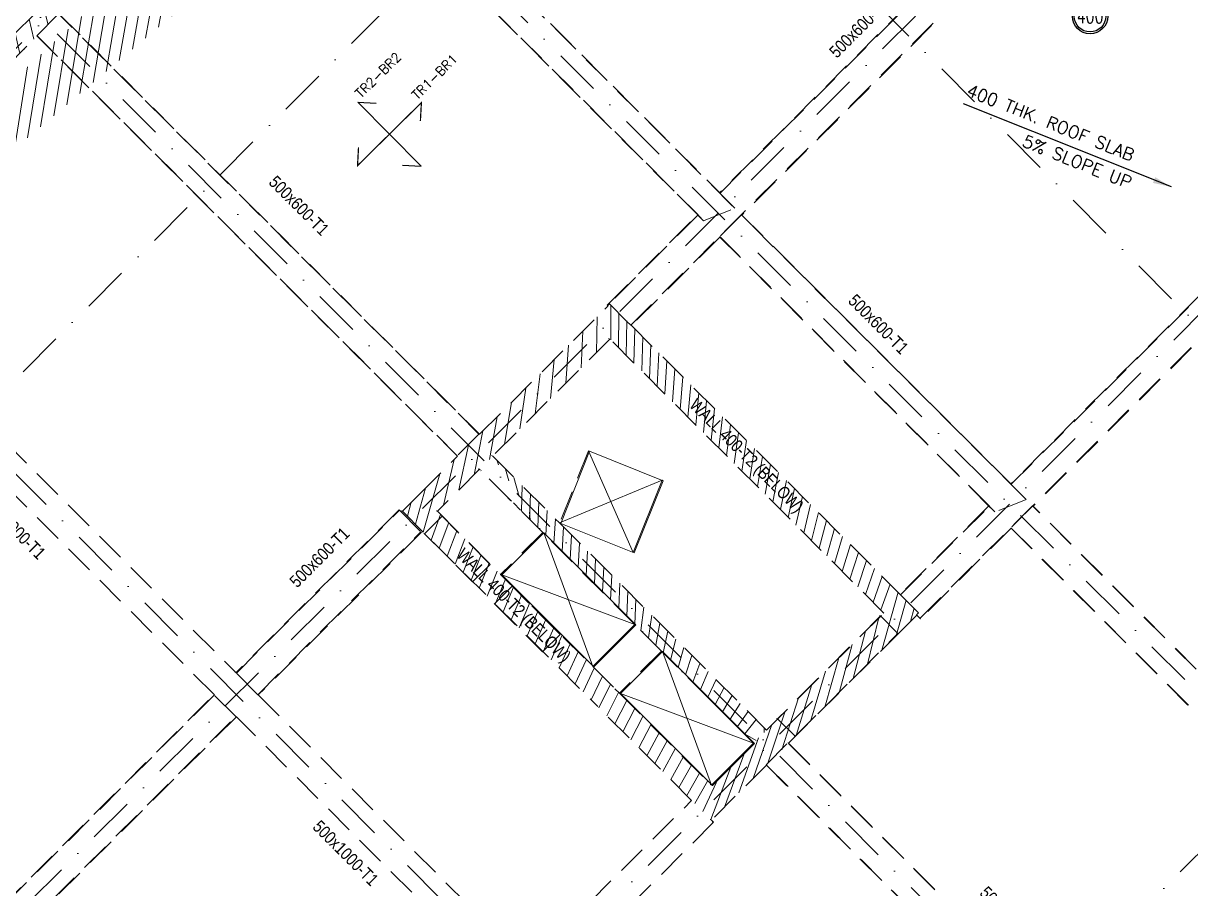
# Model space of a CAD drawing. Extents: x 660761725 to 1323371458, y 2734871439 to 5470067957.
# Drawn here: x 662029744 to 662048593, y 2735028254 to 2735042231 of the extents above; entities that cross this region are included whole.
import ezdxf
from ezdxf.enums import TextEntityAlignment as Align

# ---------------------------------------------------------------- set-up
doc = ezdxf.new("R2010")
doc.units = 0
for name, pattern in [('AXES', [1.95, 1.2, -0.25, 0.25, -0.25]), ('Hidden', [714.375, 476.25, -238.125]), ('sbp_axis_short', [10, 5, -2.5, 0, -2.5])]:
    doc.linetypes.add(name, pattern=pattern)
doc.layers.add('A-DETL', color=5, linetype='Continuous', lineweight=9, true_color=0x0000ff)
for name, color, linetype, lineweight in [('A-FLOR-PATT', 7, 'Continuous', 15), ('A-ROOF', 7, 'Continuous', 15), ('A-WALL', 7, 'Continuous', 15), ('A-WALL-IDEN', 7, 'Continuous', 9), ('I-WALL', 7, 'Continuous', 15), ('S-ARROW', 8, 'Continuous', 13), ('S-BEAM-IDEN', 2, 'Continuous', 9), ('S-GRID', 7, 'Continuous', 9)]:
    doc.layers.add(name, color=color, linetype=linetype, lineweight=lineweight)
for name, color, linetype in [('S-AXIS', 20, 'AXES'), ('S-HATCH', 9, 'Continuous'), ('S-IDEN', 221, 'Continuous'), ('S-LEVEL', 3, 'Continuous'), ('S-TXT', 3, 'Continuous')]:
    doc.layers.add(name, color=color, linetype=linetype)
doc.styles.add('08437-0000-2-020-000R-0511-00$0$ROMANS', font='ROMANS.shx', dxfattribs={"width": 0.75})
doc.styles.add('Arial Narrow_1', font='ARIALN.TTF', dxfattribs={"height": 200})
doc.styles.add('ROMANS', font='romans.shx')
doc.dimstyles.new('S-DIMI-20', dxfattribs={"dimscale": 20, "dimtxt": 2, "dimasz": 1.5, "dimexe": 1, "dimexo": 1, "dimgap": 1, "dimtad": 1, "dimdec": 0, "dimzin": 12, "dimdsep": 46, "dimtxsty": 'ROMANS', "dimblk": 'ARCHTICK', "dimcen": 0.09, "dimdle": 1, "dimclrd": 8, "dimclre": 8, "dimclrt": 4, "dimadec": 0, "dimazin": 3, "dimtfac": 1, "dimtdec": 0, "dimtix": 1, "dimtmove": 1, "dimatfit": 3, "dimtolj": 1, "dimtzin": 0, "dimarcsym": 0})

# ---------------------------------------------------------------- blocks, each defined once
blk = doc.blocks.new('I am… All Range.')
at = {"layer": 'S-GRID', "color": 8, "linetype": 'sbp_axis_short', "lineweight": 13, "ltscale": 150}
for p, q in [((662613679.2, 2734523360.2), (662679782.7, 2734589463.8)), ((662618010.2, 2734519029.2), (662684113.8, 2734585132.8)), ((662622712.4, 2734514327), (662688816, 2734580430.5)), ((662627061.2, 2734509978.3), (662693164.7, 2734576081.8)), ((662611010, 2734526029.4), (662646494.6, 2734561514.1)), ((662625330.4, 2734550528.7), (662653950, 2734521909.1)), ((662622360.6, 2734547558.8), (662650980.3, 2734518939.1)), ((662618471.5, 2734543669.7), (662647091.4, 2734515049.8)), ((662614582.4, 2734539780.6), (662643202.3, 2734511160.8))]:
    blk.add_line(p, q, dxfattribs=at)
blk = doc.blocks.new('*U89')
at = {"layer": 'S-IDEN', "color": 8}
for radius in [3.8, 3.4]:
    blk.add_circle((0, 0), radius, dxfattribs=at)
at = {"layer": 'S-IDEN', "color": 4, "style": '08437-0000-2-020-000R-0511-00$0$ROMANS', "width": 0.75, "flags": 8}
blk.add_attdef('100', text='', height=3, dxfattribs=at).set_placement((0, 0), align=Align.MIDDLE_CENTER)
blk = doc.blocks.new('_ARCHTICK')
at = {"color": 0, "linetype": 'ByBlock', "const_width": 0.15}
blk.add_lwpolyline([(-0.5, -0.5), (0.5, 0.5)], dxfattribs=at)
blk = doc.blocks.new('I am… Atomic.')
at = {"layer": 'A-FLOR-PATT', "transparency": 33554600}
h = blk.add_hatch(dxfattribs=at)
h.set_pattern_fill('ANSI31', color=8, scale=50, angle=30, style=0)
edge = h.paths.add_edge_path()
edge.add_line((662389968, 2734579123), (662390008, 2734579503))
edge.add_line((662342115, 2734544593), (662390008, 2734579503))
edge.add_line((662363196, 2734559608), (662389968, 2734579123))
edge.add_line((662362418, 2734559041), (662363720, 2734559990))
edge.add_line((662346720, 2734547599), (662362784, 2734559308))
edge.add_line((662345822, 2734546943), (662347578, 2734548224))
edge.add_line((662342293, 2734544371), (662346307, 2734547298))
edge.add_line((662325865, 2734528371), (662342115, 2734544593))
edge.add_line((662340491, 2734542572), (662342150, 2734544229))
edge.add_line((662339422, 2734541505), (662341320, 2734543400))
edge.add_line((662336598, 2734538686), (662340137, 2734542219))
edge.add_line((662332706, 2734534801), (662336244, 2734538332))
edge.add_line((662332253, 2734534348), (662332783, 2734534877))
edge.add_line((662326312, 2734528418), (662332352, 2734534447))
edge.add_line((662325865, 2734528371), (662326312, 2734528418))
h = blk.add_hatch(dxfattribs=at)
h.set_pattern_fill('ANSI31', color=8, scale=50, angle=30, style=0)
edge = h.paths.add_edge_path()
edge.add_line((662389968, 2734579123), (662390008, 2734579503))
edge.add_line((662390179, 2734578973), (662393574, 2734576559))
edge.add_line((662390390, 2734578823), (662389968, 2734579123))
edge.add_line((662401600, 2734571260), (662390008, 2734579503))
edge.add_line((662401045, 2734570742), (662400997, 2734571281))
edge.add_line((662400997, 2734571281), (662391834, 2734577796))
edge.add_line((662401632, 2734570910), (662401600, 2734571260))
edge.add_line((662398386, 2734568087), (662401045, 2734570742))
edge.add_line((662378066, 2734545768), (662383150, 2734551353))
edge.add_line((662383150, 2734551353), (662388235, 2734556938))
edge.add_line((662388235, 2734556938), (662393319, 2734562522))
edge.add_line((662393319, 2734562522), (662398404, 2734568107))
edge.add_line((662377177, 2734544792), (662378390, 2734546124))
edge.add_line((662345220, 2734509691), (662350638, 2734515642))
edge.add_line((662350638, 2734515642), (662356056, 2734521594))
edge.add_line((662356056, 2734521594), (662361474, 2734527545))
edge.add_line((662361474, 2734527545), (662366893, 2734533496))
edge.add_line((662366893, 2734533496), (662372311, 2734539447))
edge.add_line((662372311, 2734539447), (662377729, 2734545399))
edge.add_line((662345268, 2734509156), (662400082, 2734569363))
edge.add_line((662401419, 2734570691), (662400941, 2734570214))
edge.add_line((662400082, 2734569363), (662401632, 2734570910))
h = blk.add_hatch(dxfattribs=at)
h.set_pattern_fill('ANSI31', color=8, scale=50, angle=30, style=0)
edge = h.paths.add_edge_path()
edge.add_line((662345468, 2734510143), (662345661, 2734509589))
edge.add_line((662345220, 2734509691), (662350638, 2734515642))
edge.add_line((662350638, 2734515642), (662356056, 2734521594))
edge.add_line((662356056, 2734521594), (662361474, 2734527545))
edge.add_line((662361474, 2734527545), (662366893, 2734533496))
edge.add_line((662366893, 2734533496), (662372311, 2734539447))
edge.add_line((662372311, 2734539447), (662377729, 2734545399))
edge.add_line((662345268, 2734509156), (662400082, 2734569363))
h = blk.add_hatch(dxfattribs=at)
h.set_pattern_fill('ANSI31', color=8, scale=50, angle=30, style=0)
h.paths.add_polyline_path([(662350482, 2734529011), (662347130, 2734525665), (662342140, 2734530655), (662345492, 2734534001)])
h.paths.add_polyline_path([(662342706, 2734530654), (662345492, 2734533435), (662349912, 2734529015), (662347129, 2734526232)], flags=16)
h = blk.add_hatch(dxfattribs=at)
h.set_pattern_fill('ANSI31', color=8, scale=50, angle=30, style=0)
edge = h.paths.add_edge_path()
edge.add_line((662348022, 2734527121), (662347810, 2734526909))
edge.add_line((662344678, 2734530465), (662348022, 2734527121))
edge.add_line((662346323, 2734528395), (662345893, 2734528826))
edge.add_line((662344406, 2734530312), (662343386, 2734531333))
edge.add_line((662343598, 2734531545), (662344678, 2734530465))
edge.add_line((662346341, 2734528388), (662347828, 2734526902))
edge.add_line((662345893, 2734528826), (662344406, 2734530312))
h = blk.add_hatch(dxfattribs=at)
h.set_pattern_fill('ANSI31', color=8, scale=50, angle=30, style=0)
edge = h.paths.add_edge_path()
edge.add_line((662326312, 2734528418), (662333103, 2734521695))
edge.add_line((662325865, 2734528371), (662344964, 2734509463))
edge.add_line((662336968, 2734517868), (662339134, 2734515724))
edge.add_line((662332502, 2734522290), (662334516, 2734520296))
edge.add_line((662333458, 2734521343), (662337829, 2734517017))
edge.add_line((662338184, 2734516664), (662344781, 2734510134))
edge.add_line((662344781, 2734510134), (662344830, 2734510084))
edge.add_line((662344830, 2734510084), (662344878, 2734510035))
edge.add_line((662344878, 2734510035), (662344927, 2734509986))
edge.add_line((662344927, 2734509986), (662344976, 2734509937))
edge.add_line((662344976, 2734509937), (662345025, 2734509888))
edge.add_line((662345025, 2734509888), (662345073, 2734509839))
edge.add_line((662345073, 2734509839), (662345122, 2734509790))
edge.add_line((662345122, 2734509790), (662345171, 2734509740))
edge.add_line((662345171, 2734509740), (662345220, 2734509691))
edge.add_line((662344964, 2734509463), (662345268, 2734509156))
edge.add_line((662345268, 2734509156), (662345220, 2734509691))
edge = h.paths.add_edge_path()
edge.add_line((662345220, 2734509691), (662345513, 2734510014))
edge.add_line((662345468, 2734510143), (662345661, 2734509589))
edge.add_line((662345268, 2734509156), (662345661, 2734509589))
edge = h.paths.add_edge_path()
edge.add_line((662325865, 2734528371), (662326390, 2734528894))
edge.add_line((662326390, 2734528894), (662326589, 2734528694))
edge.add_line((662326589, 2734528694), (662326314, 2734528416))
at = {"layer": 'A-DETL', "color": 8, "linetype": 'Hidden', "lineweight": 9}
for p, q in [((662347467, 2734535590), (662340482, 2734542576)), ((662340491, 2734542572), (662347270, 2734535793)), ((662340128, 2734542222), (662346962, 2734535388)), ((662346916, 2734535440), (662340137, 2734542219)), ((662352851, 2734541382), (662347261, 2734535797)), ((662347270, 2734535793), (662352859, 2734541378)), ((662345828, 2734533659), (662353293, 2734541118)), ((662353213, 2734541024), (662347624, 2734535439)), ((662336235, 2734538336), (662336588, 2734538689)), ((662343376, 2734531902), (662336588, 2734538689)), ((662336598, 2734538686), (662343385, 2734531898)), ((662332706, 2734534801), (662336244, 2734538332)), ((662336244, 2734538332), (662336235, 2734538336)), ((662336235, 2734538336), (662343023, 2734531548)), ((662343031, 2734531545), (662336244, 2734538332)), ((662357553, 2734536679), (662351963, 2734531094)), ((662351972, 2734531091), (662357562, 2734536676)), ((662350498, 2734528924), (662357994, 2734536413)), ((662357915, 2734536322), (662352326, 2734530737)), ((662347261, 2734535797), (662347270, 2734535793)), ((662347508, 2734535549), (662347261, 2734535797)), ((662347003, 2734535347), (662347508, 2734535549)), ((662345445, 2734533982), (662346907, 2734535443)), ((662346916, 2734535440), (662345450, 2734533976)), ((662346907, 2734535443), (662347003, 2734535347)), ((662346907, 2734535443), (662346916, 2734535440)), ((662347614, 2734535443), (662347261, 2734535089)), ((662352170, 2734530887), (662347614, 2734535443)), ((662347624, 2734535439), (662347614, 2734535443)), ((662347624, 2734535439), (662351972, 2734531091)), ((662347270, 2734535086), (662345838, 2734533655)), ((662347261, 2734535089), (662351665, 2734530685)), ((662347261, 2734535089), (662347270, 2734535086)), ((662351618, 2734530737), (662347270, 2734535086)), ((662332706, 2734534801), (662339459, 2734528041)), ((662339106, 2734527688), (662332352, 2734534447)), ((662343385, 2734531898), (662345458, 2734533968)), ((662345450, 2734533976), (662345445, 2734533982)), ((662345458, 2734533968), (662345450, 2734533976)), ((662345453, 2734533973), (662345483, 2734534004)), ((662345458, 2734533968), (662345453, 2734533973)), ((662345483, 2734534004), (662345471, 2734534009)), ((662345483, 2734534004), (662345765, 2734533721)), ((662345828, 2734533659), (662345765, 2734533721)), ((662345838, 2734533655), (662345828, 2734533659)), ((662345838, 2734533655), (662350186, 2734529306)), ((662345492, 2734533435), (662343598, 2734531545)), ((662345492, 2734533435), (662345471, 2734533443)), ((662349915, 2734529011), (662345492, 2734533435)), ((662343376, 2734531902), (662343023, 2734531548)), ((662343385, 2734531898), (662343376, 2734531902)), ((662342423, 2734530937), (662343031, 2734531545)), ((662343023, 2734531548), (662343031, 2734531545)), ((662343577, 2734531553), (662343598, 2734531545)), ((662343598, 2734531545), (662344678, 2734530465)), ((662345146, 2734531632), (662344678, 2734530465)), ((662345164, 2734531625), (662345146, 2734531632)), ((662345164, 2734531625), (662345161, 2734531626)), ((662343386, 2734531333), (662342706, 2734530654)), ((662343386, 2734531333), (662343365, 2734531341)), ((662344406, 2734530312), (662343386, 2734531333)), ((662351972, 2734531091), (662351963, 2734531094)), ((662351963, 2734531094), (662352211, 2734530846)), ((662342423, 2734530937), (662342140, 2734530655)), ((662352211, 2734530846), (662351707, 2734530644)), ((662342087, 2734530677), (662339453, 2734528047)), ((662339459, 2734528041), (662342093, 2734530671)), ((662342087, 2734530677), (662342093, 2734530671)), ((662342093, 2734530671), (662342447, 2734530316)), ((662342140, 2734530655), (662342119, 2734530663)), ((662342140, 2734530655), (662345290, 2734527505)), ((662342498, 2734530291), (662342781, 2734530573)), ((662342706, 2734530654), (662342685, 2734530663)), ((662342706, 2734530654), (662343727, 2734529634)), ((662342781, 2734530573), (662342770, 2734530578)), ((662343558, 2734529796), (662342781, 2734530573)), ((662351610, 2734530741), (662350177, 2734529310)), ((662350186, 2734529306), (662351618, 2734530737)), ((662351707, 2734530644), (662351610, 2734530741)), ((662351610, 2734530741), (662351618, 2734530737)), ((662352317, 2734530741), (662351963, 2734530387)), ((662352326, 2734530737), (662352317, 2734530741)), ((662358491, 2734524566), (662352317, 2734530741)), ((662358494, 2734524569), (662352326, 2734530737)), ((662344678, 2734530465), (662344696, 2734530458)), ((662344678, 2734530465), (662348022, 2734527121)), ((662344693, 2734530459), (662344696, 2734530458)), ((662351972, 2734530384), (662350504, 2734528917)), ((662351963, 2734530387), (662351972, 2734530384)), ((662351963, 2734530387), (662358138, 2734524213)), ((662351972, 2734530384), (662358140, 2734524215)), ((662339804, 2734527691), (662342440, 2734530323)), ((662342447, 2734530316), (662339813, 2734527687)), ((662342447, 2734530316), (662342440, 2734530323)), ((662342487, 2734530295), (662342498, 2734530291)), ((662342498, 2734530291), (662343275, 2734529513)), ((662344406, 2734530312), (662343727, 2734529634)), ((662345893, 2734528826), (662344406, 2734530312)), ((662344424, 2734530305), (662344406, 2734530312)), ((662343275, 2734529513), (662343558, 2734529796)), ((662343549, 2734529799), (662343557, 2734529796)), ((662343727, 2734529634), (662345213, 2734528147)), ((662343727, 2734529634), (662343745, 2734529626)), ((662343727, 2734529634), (662345213, 2734528147)), ((662343275, 2734529513), (662343266, 2734529516)), ((662343628, 2734529159), (662343911, 2734529442)), ((662343911, 2734529442), (662343903, 2734529445)), ((662344687, 2734528664), (662343911, 2734529442)), ((662350177, 2734529310), (662350186, 2734529306)), ((662350472, 2734529014), (662350177, 2734529310)), ((662343620, 2734529163), (662343628, 2734529159)), ((662343628, 2734529159), (662344404, 2734528382)), ((662348022, 2734527121), (662349915, 2734529011)), ((662349861, 2734528964), (662348199, 2734527302)), ((662349845, 2734528970), (662349861, 2734528964)), ((662350143, 2734528681), (662349861, 2734528964)), ((662349915, 2734529011), (662349894, 2734529019)), ((662350199, 2734528728), (662350446, 2734528975)), ((662350440, 2734528982), (662350472, 2734529014)), ((662350446, 2734528975), (662350440, 2734528982)), ((662350504, 2734528917), (662350446, 2734528975)), ((662350472, 2734529014), (662350461, 2734529019)), ((662350498, 2734528924), (662350504, 2734528917)), ((662346323, 2734528395), (662345893, 2734528826)), ((662350199, 2734528728), (662348375, 2734526908)), ((662350143, 2734528681), (662350128, 2734528687)), ((662344404, 2734528382), (662344687, 2734528664)), ((662344681, 2734528667), (662344687, 2734528664)), ((662348482, 2734527019), (662350143, 2734528681)), ((662344404, 2734528382), (662344398, 2734528384)), ((662346323, 2734528395), (662345644, 2734527717)), ((662347087, 2734527631), (662346323, 2734528395)), ((662346341, 2734528388), (662346323, 2734528395)), ((662347087, 2734527631), (662346323, 2734528395)), ((662345213, 2734528147), (662345219, 2734528153)), ((662345231, 2734528140), (662345213, 2734528147)), ((662345213, 2734528147), (662345573, 2734527788)), ((662339455, 2734528045), (662339434, 2734528054)), ((662339436, 2734528056), (662339451, 2734528050)), ((662339451, 2734528050), (662339457, 2734528048)), ((662339453, 2734528047), (662339455, 2734528046)), ((662339802, 2734527697), (662339453, 2734528047)), ((662339457, 2734528048), (662339455, 2734528045)), ((662339455, 2734528046), (662339461, 2734528043)), ((662339459, 2734528041), (662339455, 2734528045)), ((662339461, 2734528043), (662339457, 2734528048)), ((662339461, 2734528043), (662339459, 2734528041)), ((662339459, 2734528041), (662339459, 2734528041)), ((662345573, 2734527788), (662345644, 2734527717)), ((662339106, 2734527688), (662333103, 2734521695)), ((662333112, 2734521716), (662339097, 2734527691)), ((662339450, 2734527338), (662339097, 2734527691)), ((662339097, 2734527691), (662339106, 2734527688)), ((662339788, 2734527700), (662339800, 2734527695)), ((662339802, 2734527697), (662339790, 2734527702)), ((662339800, 2734527695), (662339802, 2734527697)), ((662339804, 2734527691), (662339800, 2734527695)), ((662339813, 2734527687), (662339804, 2734527691)), ((662339813, 2734527687), (662344160, 2734523337)), ((662345644, 2734527717), (662347130, 2734526230)), ((662345662, 2734527710), (662345644, 2734527717)), ((662345644, 2734527717), (662347130, 2734526230)), ((662346811, 2734525984), (662345290, 2734527505)), ((662339459, 2734527334), (662333458, 2734521343)), ((662333469, 2734521367), (662339450, 2734527338)), ((662339459, 2734527334), (662339450, 2734527338)), ((662343806, 2734522984), (662339459, 2734527334)), ((662348199, 2734527302), (662348182, 2734527309)), ((662348482, 2734527019), (662348199, 2734527302)), ((662348022, 2734527121), (662348001, 2734527129)), ((662348465, 2734527026), (662348482, 2734527019)), ((662348013, 2734526558), (662348366, 2734526912)), ((662348366, 2734526912), (662348375, 2734526908)), ((662354781, 2734520497), (662348366, 2734526912)), ((662348375, 2734526908), (662354784, 2734520499)), ((662348021, 2734526555), (662347130, 2734525665)), ((662348021, 2734526555), (662348013, 2734526558)), ((662348013, 2734526558), (662354428, 2734520143)), ((662354430, 2734520146), (662348021, 2734526555)), ((662347130, 2734526230), (662347109, 2734526239)), ((662347130, 2734526230), (662347135, 2734526236)), ((662347130, 2734526230), (662347135, 2734526236)), ((662347130, 2734526230), (662347148, 2734526223)), ((662344160, 2734523337), (662346811, 2734525984)), ((662346811, 2734525984), (662346790, 2734525992)), ((662347130, 2734525665), (662347109, 2734525673)), ((662347165, 2734525630), (662344514, 2734522983)), ((662347165, 2734525630), (662347130, 2734525665)), ((662347144, 2734525638), (662347165, 2734525630))]:
    blk.add_line(p, q, dxfattribs=at)
at = {"layer": 'A-ROOF', "color": 8, "lineweight": 13}
for p, q in [((662342115, 2734544593), (662325865, 2734528371)), ((662344696, 2734530458), (662345164, 2734531625)), ((662345164, 2734531625), (662346353, 2734531148)), ((662345867, 2734529988), (662346335, 2734531156)), ((662346353, 2734531148), (662345885, 2734529981)), ((662346353, 2734531148), (662346335, 2734531156)), ((662345885, 2734529981), (662344696, 2734530458)), ((662343745, 2734529626), (662344424, 2734530305)), ((662344424, 2734530305), (662345911, 2734528818)), ((662345231, 2734528140), (662343745, 2734529626)), ((662345219, 2734528153), (662345893, 2734528826)), ((662345911, 2734528818), (662345231, 2734528140)), ((662345911, 2734528818), (662345893, 2734528826)), ((662345662, 2734527710), (662346341, 2734528388)), ((662346341, 2734528388), (662347828, 2734526902)), ((662347148, 2734526223), (662345662, 2734527710)), ((662347810, 2734526909), (662347094, 2734527624)), ((662347135, 2734526236), (662347810, 2734526909)), ((662347828, 2734526902), (662347148, 2734526223)), ((662347828, 2734526902), (662347810, 2734526909))]:
    blk.add_line(p, q, dxfattribs=at)
at = {"layer": 'A-WALL', "color": 8, "lineweight": 13}
blk.add_line((662325865, 2734528371), (662342115, 2734544593), dxfattribs=at)
at = {"layer": 'I-WALL', "color": 8, "lineweight": 13}
for p, q in [((662347130, 2734526230), (662346341, 2734528388)), ((662347810, 2734526909), (662347087, 2734527631)), ((662347135, 2734526236), (662347810, 2734526909)), ((662347789, 2734526917), (662347810, 2734526909))]:
    blk.add_line(p, q, dxfattribs=at)
for points in [[(662345867, 2734529988), (662345146, 2734531632)], [(662344678, 2734530465), (662346335, 2734531156)], [(662345213, 2734528147), (662344424, 2734530305)], [(662343745, 2734529626), (662345893, 2734528826)], [(662345662, 2734527710), (662347810, 2734526909)]]:
    blk.add_lwpolyline(points, dxfattribs=at)
at = {"layer": 'S-HATCH', "color": 8, "const_width": 20}
blk.add_lwpolyline([(662342431, 2734536959), (662342447, 2734537255), (662341416, 2734536237), (662341432, 2734536534)], dxfattribs=at)
at = {"layer": 'S-HATCH', "color": 8}
blk.add_lwpolyline([(662342144, 2734536247), (662342441, 2734536231), (662341422, 2734537262), (662341719, 2734537246)], dxfattribs=at)
at = {"layer": 'S-LEVEL', "xscale": 74.99999999999999, "yscale": 75.00000001090066, "zscale": 74.99999999999999}
blk.add_blockref('*U89', (662353245, 2734538651), dxfattribs=at).add_auto_attribs({'100': '400'})
at = {"layer": 'A-WALL-IDEN', "color": 8, "char_height": 200, "width": 3070.46, "attachment_point": 1, "rotation": 315, "style": 'Arial Narrow_1'}
for insert in [(662346901, 2734532494), (662343144, 2734530076)]:
    blk.add_mtext('WALL 400-T2 (BELOW)', dxfattribs=dict(at, insert=insert))
at = {"layer": 'S-BEAM-IDEN', "color": 8, "char_height": 200, "attachment_point": 1, "style": 'Arial Narrow_1'}
for s, insert, width, rotation in [('500x600-T1', (662349014, 2734538104), 1539.24, 45.0243), ('500x600-T1', (662340110, 2734536094), 1539.24, 315), ('500x600-T1', (662349466, 2734534179), 1539.24, 315), ('500x1000-T1', (662335443, 2734530956), 1699.58, 314.9757), ('500x600-T1', (662340299, 2734529549), 1539.24, 45), ('500x1000-T1', (662340819, 2734525681), 1699.58, 314.9757), ('500x600-T1', (662351590, 2734524614), 1539.24, 315)]:
    blk.add_mtext(s, dxfattribs=dict(at, insert=insert, width=width, rotation=rotation))
at = {"layer": 'S-HATCH', "color": 3, "style": 'ROMANS'}
for s, p in [('TR2-BR2', (662341470, 2734537320)), ('TR1-BR1', (662342382, 2734537292))]:
    blk.add_text(s, height=150, rotation=44.6532, dxfattribs=at).set_placement(p)
at = {"layer": 'S-TXT', "char_height": 200, "attachment_point": 1, "rotation": 338.1824, "style": 'ROMANS'}
for s, insert in [('400 THK. ROOF SLAB', (662351307, 2734537559)), ('5% SLOPE UP', (662352207, 2734536739))]:
    blk.add_mtext(s, dxfattribs=dict(at, insert=insert))
at = {"layer": 'S-ARROW'}
blk.add_leader([(662354557, 2734535892), (662351198, 2734537237)], dimstyle='S-DIMI-20', override={"dimasz": 15, "dimgap": 1, "dimtad": 0}, dxfattribs=at)

msp = doc.modelspace()

# ---------------------------------------------------------------- block references
at = {"layer": 'S-AXIS'}
for name, p in [('I am… All Range.', (-593486.18201661, 503695.42974043)), ('I am… Atomic.', (-306275.56248569, 503695.42974043))]:
    msp.add_blockref(name, p, dxfattribs=at)

doc.saveas('drawing.dxf')
